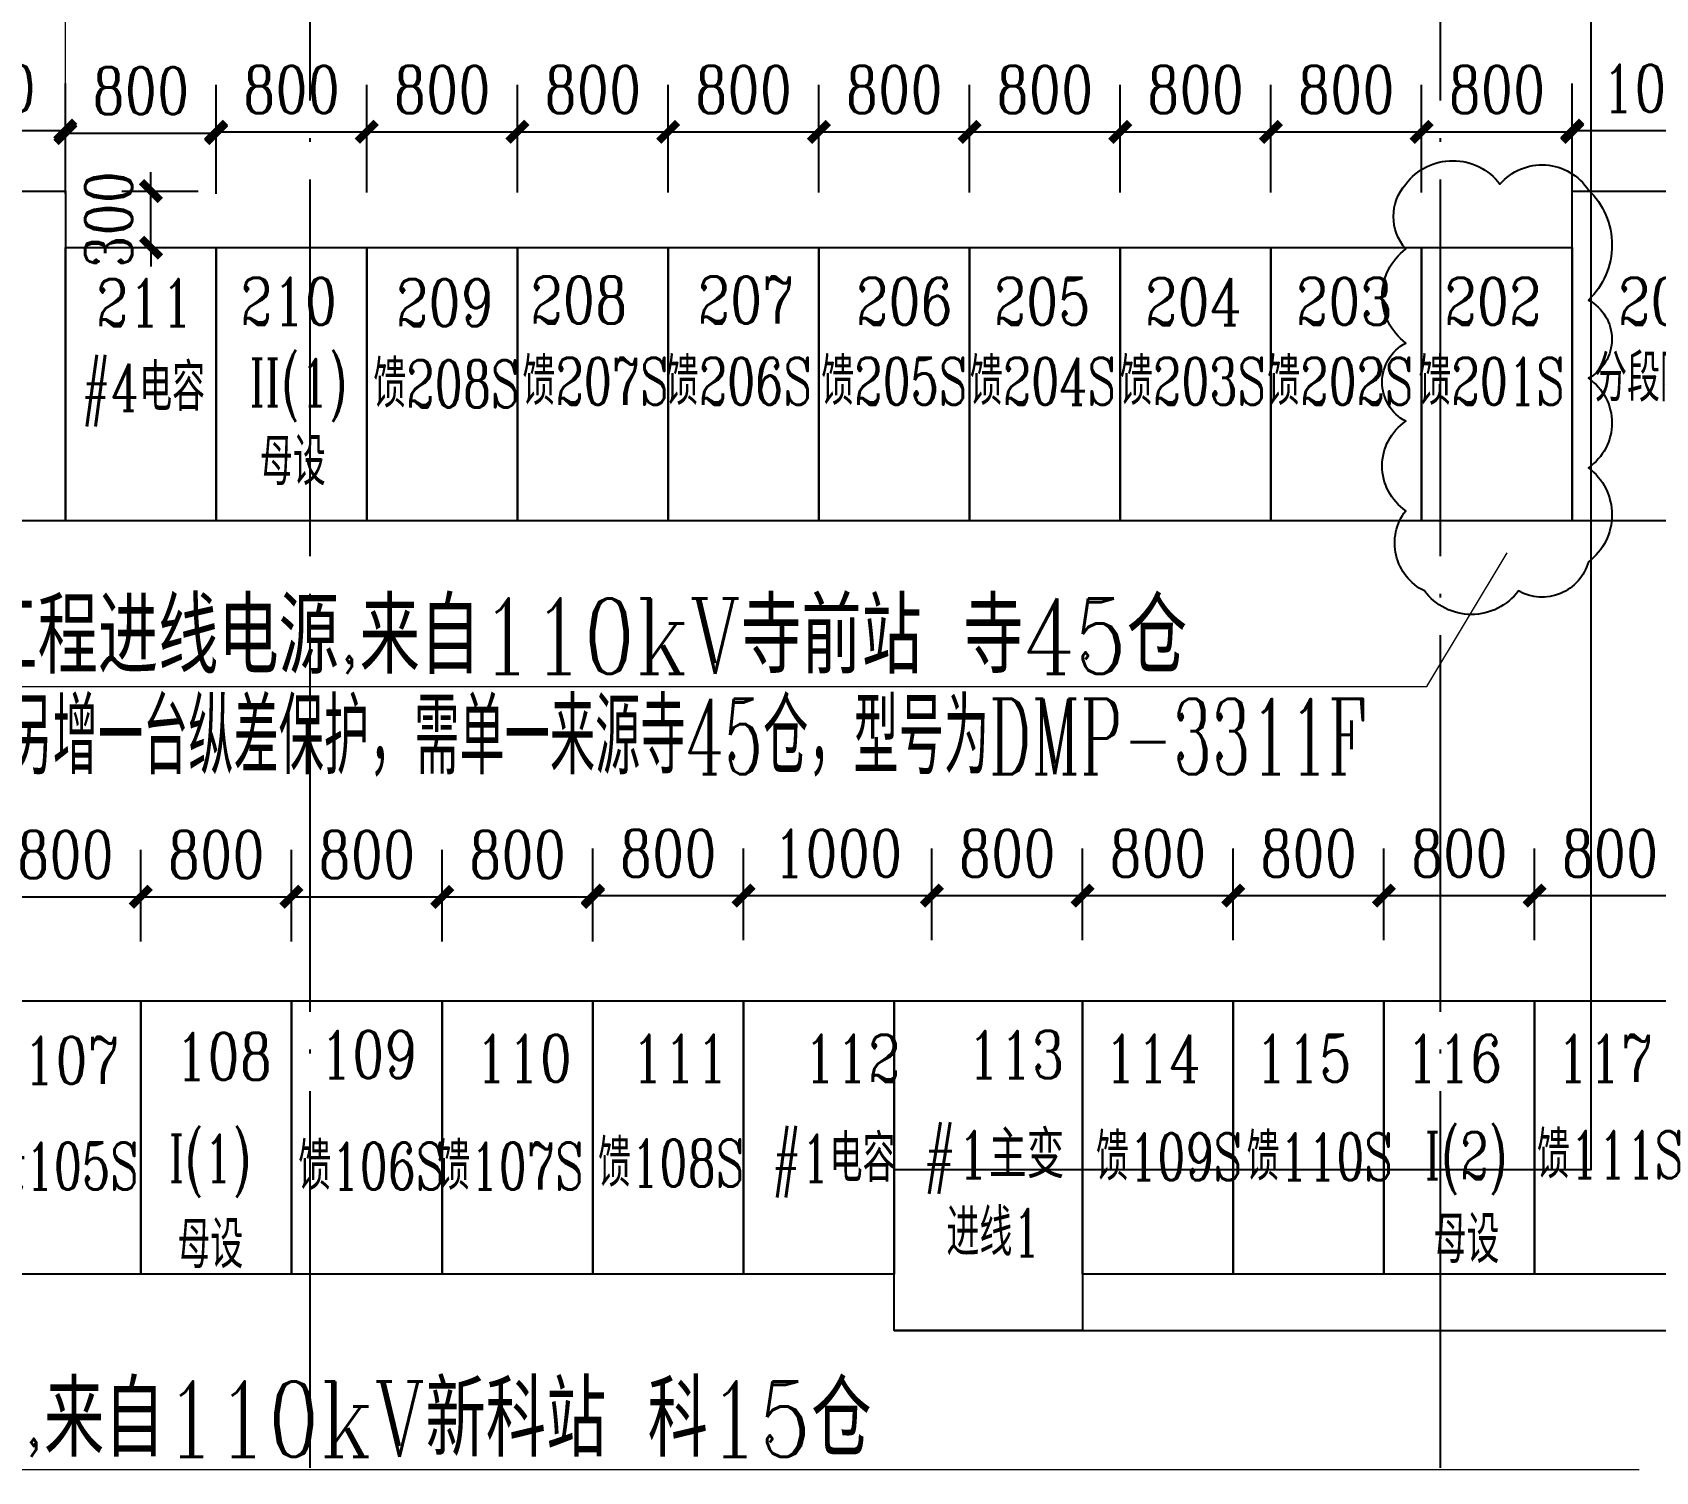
# Model space of a CAD drawing. Extents: x 3213259 to 3716512, y 332899 to 392399.
# Drawn here: x 3517308 to 3525925, y 365760 to 373402 of the extents above; entities that cross this region are included whole.
import ezdxf
from ezdxf.enums import TextEntityAlignment as Align

# ---------------------------------------------------------------- set-up
doc = ezdxf.new("R2010")
doc.units = 0
doc.header["$LTSCALE"] = 1000
doc.header["$MEASUREMENT"] = 0
for name, pattern in [('DOTE', [2.42, 2, -0.2, 0.02, -0.2]), ('EB_DASH', [6, 3, -3]), ('HIDDEN', [0.375, 0.25, -0.125])]:
    doc.linetypes.add(name, pattern=pattern)
for name, color, linetype in [('CAXA2', 6, 'EB_DASH'), ('DOTE', 1, 'DOTE'), ('PUB_DIM', 3, 'Continuous'), ('sb', 6, 'Continuous'), ('本期', 7, 'Continuous')]:
    doc.layers.add(name, color=color, linetype=linetype)
doc.styles.add('DIM_FONT', font='COMPLEX8.SHX', dxfattribs={"width": 0.6, "bigfont": 'HZITXT.SHX'})
doc.styles.add('HZ', font='complex8.shx', dxfattribs={"width": 0.8, "bigfont": 'hztxt.shx'})
doc.dimstyles.new('DIMN', dxfattribs={"dimtxt": 300, "dimasz": 100, "dimexe": 250, "dimexo": 300, "dimgap": 100, "dimtad": 1, "dimdec": 0, "dimzin": 0, "dimdsep": 46, "dimtxsty": 'DIM_FONT', "dimblk": 'ARCHTICK', "dimcen": 0.09, "dimclrt": 7, "dimazin": 2, "dimtfac": 1, "dimtdec": 0, "dimtix": 1, "dimtmove": 2, "dimatfit": 3, "dimldrblk": 'ARCHTICK', "dimfxl": 1, "dimtolj": 1, "dimtzin": 0, "dimarcsym": 0})

# ---------------------------------------------------------------- blocks, each defined once
blk = doc.blocks.new('_ArchTick')
at = {"color": 0, "linetype": 'ByBlock', "const_width": 0.4}
blk.add_lwpolyline([(-0.5, -0.5), (0.5, 0.5)], dxfattribs=at)
blk = doc.blocks.new('*D343')
at = {"layer": 'Defpoints', "color": 0}
for p in [(3523683.1, 368818.3), (3522883.1, 368281.7), (3523683.1, 368281.7)]:
    blk.add_point(p, dxfattribs=at)
at = {"layer": 'PUB_DIM', "color": 0, "lineweight": -2}
for p, q in [((3522883.1, 368581.7), (3522883.1, 369068.3)), ((3523683.1, 368581.7), (3523683.1, 369068.3)), ((3522883.1, 368818.3), (3523683.1, 368818.3))]:
    blk.add_line(p, q, dxfattribs=at)
at = {"layer": 'PUB_DIM', "color": 0, "lineweight": -2, "xscale": 100, "yscale": 100, "zscale": 100, "rotation": 180}
blk.add_blockref('_ArchTick', (3522883.1, 368818.3), dxfattribs=at)
at = {"layer": 'PUB_DIM', "color": 0, "lineweight": -2, "xscale": 100, "yscale": 100, "zscale": 100}
blk.add_blockref('_ArchTick', (3523683.1, 368818.3), dxfattribs=at)
at = {"layer": 'PUB_DIM', "color": 7, "lineweight": 25, "insert": (3523283.1, 369043.3), "char_height": 250, "attachment_point": 5, "style": 'HZ'}
blk.add_mtext('\\A1;800', dxfattribs=at)
blk = doc.blocks.new('*D338')
at = {"layer": 'Defpoints', "color": 0}
for p in [(3517883.1, 368811.6), (3517083.1, 368275), (3517883.1, 368275)]:
    blk.add_point(p, dxfattribs=at)
at = {"layer": 'PUB_DIM', "color": 0, "lineweight": -2}
for p, q in [((3517083.1, 368575), (3517083.1, 369061.6)), ((3517883.1, 368575), (3517883.1, 369061.6)), ((3517083.1, 368811.6), (3517883.1, 368811.6))]:
    blk.add_line(p, q, dxfattribs=at)
at = {"layer": 'PUB_DIM', "color": 0, "lineweight": -2, "xscale": 100, "yscale": 100, "zscale": 100, "rotation": 180}
blk.add_blockref('_ArchTick', (3517083.1, 368811.6), dxfattribs=at)
at = {"layer": 'PUB_DIM', "color": 0, "lineweight": -2, "xscale": 100, "yscale": 100, "zscale": 100}
blk.add_blockref('_ArchTick', (3517883.1, 368811.6), dxfattribs=at)
at = {"layer": 'PUB_DIM', "color": 7, "lineweight": 25, "insert": (3517483.1, 369036.6), "char_height": 250, "attachment_point": 5, "style": 'HZ'}
blk.add_mtext('\\A1;800', dxfattribs=at)
blk = doc.blocks.new('*D337')
at = {"layer": 'Defpoints', "color": 0}
for p in [(3518683.1, 368811.6), (3517883.1, 368275), (3518683.1, 368275)]:
    blk.add_point(p, dxfattribs=at)
at = {"layer": 'PUB_DIM', "color": 0, "lineweight": -2}
for p, q in [((3517883.1, 368575), (3517883.1, 369061.6)), ((3518683.1, 368575), (3518683.1, 369061.6)), ((3517883.1, 368811.6), (3518683.1, 368811.6))]:
    blk.add_line(p, q, dxfattribs=at)
at = {"layer": 'PUB_DIM', "color": 0, "lineweight": -2, "xscale": 100, "yscale": 100, "zscale": 100, "rotation": 180}
blk.add_blockref('_ArchTick', (3517883.1, 368811.6), dxfattribs=at)
at = {"layer": 'PUB_DIM', "color": 0, "lineweight": -2, "xscale": 100, "yscale": 100, "zscale": 100}
blk.add_blockref('_ArchTick', (3518683.1, 368811.6), dxfattribs=at)
at = {"layer": 'PUB_DIM', "color": 7, "lineweight": 25, "insert": (3518283.1, 369036.6), "char_height": 250, "attachment_point": 5, "style": 'HZ'}
blk.add_mtext('\\A1;800', dxfattribs=at)
blk = doc.blocks.new('*D336')
at = {"layer": 'Defpoints', "color": 0}
for p in [(3519483.1, 368811.6), (3518683.1, 368275), (3519483.1, 368275)]:
    blk.add_point(p, dxfattribs=at)
at = {"layer": 'PUB_DIM', "color": 0, "lineweight": -2}
for p, q in [((3518683.1, 368575), (3518683.1, 369061.6)), ((3519483.1, 368575), (3519483.1, 369061.6)), ((3518683.1, 368811.6), (3519483.1, 368811.6))]:
    blk.add_line(p, q, dxfattribs=at)
at = {"layer": 'PUB_DIM', "color": 0, "lineweight": -2, "xscale": 100, "yscale": 100, "zscale": 100, "rotation": 180}
blk.add_blockref('_ArchTick', (3518683.1, 368811.6), dxfattribs=at)
at = {"layer": 'PUB_DIM', "color": 0, "lineweight": -2, "xscale": 100, "yscale": 100, "zscale": 100}
blk.add_blockref('_ArchTick', (3519483.1, 368811.6), dxfattribs=at)
at = {"layer": 'PUB_DIM', "color": 7, "lineweight": 25, "insert": (3519083.1, 369036.6), "char_height": 250, "attachment_point": 5, "style": 'HZ'}
blk.add_mtext('\\A1;800', dxfattribs=at)
blk = doc.blocks.new('*D335')
at = {"layer": 'Defpoints', "color": 0}
for p in [(3520283.1, 368811.6), (3519483.1, 368275), (3520283.1, 368275)]:
    blk.add_point(p, dxfattribs=at)
at = {"layer": 'PUB_DIM', "color": 0, "lineweight": -2}
for p, q in [((3519483.1, 368575), (3519483.1, 369061.6)), ((3520283.1, 368575), (3520283.1, 369061.6)), ((3519483.1, 368811.6), (3520283.1, 368811.6))]:
    blk.add_line(p, q, dxfattribs=at)
at = {"layer": 'PUB_DIM', "color": 0, "lineweight": -2, "xscale": 100, "yscale": 100, "zscale": 100, "rotation": 180}
blk.add_blockref('_ArchTick', (3519483.1, 368811.6), dxfattribs=at)
at = {"layer": 'PUB_DIM', "color": 0, "lineweight": -2, "xscale": 100, "yscale": 100, "zscale": 100}
blk.add_blockref('_ArchTick', (3520283.1, 368811.6), dxfattribs=at)
at = {"layer": 'PUB_DIM', "color": 7, "lineweight": 25, "insert": (3519883.1, 369036.6), "char_height": 250, "attachment_point": 5, "style": 'HZ'}
blk.add_mtext('\\A1;800', dxfattribs=at)
blk = doc.blocks.new('*D334')
at = {"layer": 'Defpoints', "color": 0}
for p in [(3521083.1, 368818.3), (3520283.1, 368281.7), (3521083.1, 368281.7)]:
    blk.add_point(p, dxfattribs=at)
at = {"layer": 'PUB_DIM', "color": 0, "lineweight": -2}
for p, q in [((3520283.1, 368581.7), (3520283.1, 369068.3)), ((3521083.1, 368581.7), (3521083.1, 369068.3)), ((3520283.1, 368818.3), (3521083.1, 368818.3))]:
    blk.add_line(p, q, dxfattribs=at)
at = {"layer": 'PUB_DIM', "color": 0, "lineweight": -2, "xscale": 100, "yscale": 100, "zscale": 100, "rotation": 180}
blk.add_blockref('_ArchTick', (3520283.1, 368818.3), dxfattribs=at)
at = {"layer": 'PUB_DIM', "color": 0, "lineweight": -2, "xscale": 100, "yscale": 100, "zscale": 100}
blk.add_blockref('_ArchTick', (3521083.1, 368818.3), dxfattribs=at)
at = {"layer": 'PUB_DIM', "color": 7, "lineweight": 25, "insert": (3520683.1, 369043.3), "char_height": 250, "attachment_point": 5, "style": 'HZ'}
blk.add_mtext('\\A1;800', dxfattribs=at)
blk = doc.blocks.new('*D333')
at = {"layer": 'Defpoints', "color": 0}
for p in [(3522883.1, 368818.3), (3522083.1, 368281.7), (3522883.1, 368281.7)]:
    blk.add_point(p, dxfattribs=at)
at = {"layer": 'PUB_DIM', "color": 0, "lineweight": -2}
for p, q in [((3522083.1, 368581.7), (3522083.1, 369068.3)), ((3522883.1, 368581.7), (3522883.1, 369068.3)), ((3522083.1, 368818.3), (3522883.1, 368818.3))]:
    blk.add_line(p, q, dxfattribs=at)
at = {"layer": 'PUB_DIM', "color": 0, "lineweight": -2, "xscale": 100, "yscale": 100, "zscale": 100, "rotation": 180}
blk.add_blockref('_ArchTick', (3522083.1, 368818.3), dxfattribs=at)
at = {"layer": 'PUB_DIM', "color": 0, "lineweight": -2, "xscale": 100, "yscale": 100, "zscale": 100}
blk.add_blockref('_ArchTick', (3522883.1, 368818.3), dxfattribs=at)
at = {"layer": 'PUB_DIM', "color": 7, "lineweight": 25, "insert": (3522483.1, 369043.3), "char_height": 250, "attachment_point": 5, "style": 'HZ'}
blk.add_mtext('\\A1;800', dxfattribs=at)
blk = doc.blocks.new('*D332')
at = {"layer": 'Defpoints', "color": 0}
for p in [(3522083.1, 368818.3), (3521083.1, 368281.7), (3522083.1, 368281.7)]:
    blk.add_point(p, dxfattribs=at)
at = {"layer": 'PUB_DIM', "color": 0, "lineweight": -2}
for p, q in [((3521083.1, 368581.7), (3521083.1, 369068.3)), ((3522083.1, 368581.7), (3522083.1, 369068.3)), ((3521083.1, 368818.3), (3522083.1, 368818.3))]:
    blk.add_line(p, q, dxfattribs=at)
at = {"layer": 'PUB_DIM', "color": 0, "lineweight": -2, "xscale": 100, "yscale": 100, "zscale": 100, "rotation": 180}
blk.add_blockref('_ArchTick', (3521083.1, 368818.3), dxfattribs=at)
at = {"layer": 'PUB_DIM', "color": 0, "lineweight": -2, "xscale": 100, "yscale": 100, "zscale": 100}
blk.add_blockref('_ArchTick', (3522083.1, 368818.3), dxfattribs=at)
at = {"layer": 'PUB_DIM', "color": 7, "lineweight": 25, "insert": (3521583.1, 369043.3), "char_height": 250, "attachment_point": 5, "style": 'HZ'}
blk.add_mtext('\\A1;1000', dxfattribs=at)
blk = doc.blocks.new('*D331')
at = {"layer": 'Defpoints', "color": 0}
for p in [(3524483.1, 368818.3), (3523683.1, 368281.7), (3524483.1, 368281.7)]:
    blk.add_point(p, dxfattribs=at)
at = {"layer": 'PUB_DIM', "color": 0, "lineweight": -2}
for p, q in [((3523683.1, 368581.7), (3523683.1, 369068.3)), ((3524483.1, 368581.7), (3524483.1, 369068.3)), ((3523683.1, 368818.3), (3524483.1, 368818.3))]:
    blk.add_line(p, q, dxfattribs=at)
at = {"layer": 'PUB_DIM', "color": 0, "lineweight": -2, "xscale": 100, "yscale": 100, "zscale": 100, "rotation": 180}
blk.add_blockref('_ArchTick', (3523683.1, 368818.3), dxfattribs=at)
at = {"layer": 'PUB_DIM', "color": 0, "lineweight": -2, "xscale": 100, "yscale": 100, "zscale": 100}
blk.add_blockref('_ArchTick', (3524483.1, 368818.3), dxfattribs=at)
at = {"layer": 'PUB_DIM', "color": 7, "lineweight": 25, "insert": (3524083.1, 369043.3), "char_height": 250, "attachment_point": 5, "style": 'HZ'}
blk.add_mtext('\\A1;800', dxfattribs=at)
blk = doc.blocks.new('*D330')
at = {"layer": 'Defpoints', "color": 0}
for p in [(3525283.1, 368818.3), (3524483.1, 368281.7), (3525283.1, 368281.7)]:
    blk.add_point(p, dxfattribs=at)
at = {"layer": 'PUB_DIM', "color": 0, "lineweight": -2}
for p, q in [((3524483.1, 368581.7), (3524483.1, 369068.3)), ((3525283.1, 368581.7), (3525283.1, 369068.3)), ((3524483.1, 368818.3), (3525283.1, 368818.3))]:
    blk.add_line(p, q, dxfattribs=at)
at = {"layer": 'PUB_DIM', "color": 0, "lineweight": -2, "xscale": 100, "yscale": 100, "zscale": 100, "rotation": 180}
blk.add_blockref('_ArchTick', (3524483.1, 368818.3), dxfattribs=at)
at = {"layer": 'PUB_DIM', "color": 0, "lineweight": -2, "xscale": 100, "yscale": 100, "zscale": 100}
blk.add_blockref('_ArchTick', (3525283.1, 368818.3), dxfattribs=at)
at = {"layer": 'PUB_DIM', "color": 7, "lineweight": 25, "insert": (3524883.1, 369043.3), "char_height": 250, "attachment_point": 5, "style": 'HZ'}
blk.add_mtext('\\A1;800', dxfattribs=at)
blk = doc.blocks.new('*D329')
at = {"layer": 'Defpoints', "color": 0}
for p in [(3526083.1, 368818.3), (3525283.1, 368281.7), (3526083.1, 368281.7)]:
    blk.add_point(p, dxfattribs=at)
at = {"layer": 'PUB_DIM', "color": 0, "lineweight": -2}
for p, q in [((3525283.1, 368581.7), (3525283.1, 369068.3)), ((3526083.1, 368581.7), (3526083.1, 369068.3)), ((3525283.1, 368818.3), (3526083.1, 368818.3))]:
    blk.add_line(p, q, dxfattribs=at)
at = {"layer": 'PUB_DIM', "color": 0, "lineweight": -2, "xscale": 100, "yscale": 100, "zscale": 100, "rotation": 180}
blk.add_blockref('_ArchTick', (3525283.1, 368818.3), dxfattribs=at)
at = {"layer": 'PUB_DIM', "color": 0, "lineweight": -2, "xscale": 100, "yscale": 100, "zscale": 100}
blk.add_blockref('_ArchTick', (3526083.1, 368818.3), dxfattribs=at)
at = {"layer": 'PUB_DIM', "color": 7, "lineweight": 25, "insert": (3525683.1, 369043.3), "char_height": 250, "attachment_point": 5, "style": 'HZ'}
blk.add_mtext('\\A1;800', dxfattribs=at)
blk = doc.blocks.new('*D309')
at = {"layer": 'Defpoints', "color": 0}
for p in [(3517483.1, 372558.9), (3517937.5, 372558.9), (3517483.1, 372258.9)]:
    blk.add_point(p, dxfattribs=at)
at = {"layer": 'PUB_DIM', "color": 0, "lineweight": -2}
for p, q in [((3517937.5, 372558.9), (3517937.5, 372658.9)), ((3517783.1, 372558.9), (3518187.5, 372558.9)), ((3517937.5, 372258.9), (3517937.5, 372558.9)), ((3517783.1, 372258.9), (3518187.5, 372258.9)), ((3517937.5, 372258.9), (3517937.5, 372158.9))]:
    blk.add_line(p, q, dxfattribs=at)
at = {"layer": 'PUB_DIM', "color": 0, "lineweight": -2, "xscale": 100, "yscale": 100, "zscale": 100}
for p, rotation in [((3517937.5, 372558.9), 270), ((3517937.5, 372258.9), 90)]:
    blk.add_blockref('_ArchTick', p, dxfattribs=dict(at, rotation=rotation))
at = {"layer": 'PUB_DIM', "color": 7, "insert": (3517712.5, 372408.9), "char_height": 250, "attachment_point": 5, "rotation": 90, "style": 'HZ'}
blk.add_mtext('\\A1;300', dxfattribs=at)
blk = doc.blocks.new('*D277')
at = {"layer": 'Defpoints', "color": 0}
for p in [(3518283.1, 372867.1), (3517483.1, 372245.5), (3518283.1, 372245.5)]:
    blk.add_point(p, dxfattribs=at)
at = {"layer": 'PUB_DIM', "color": 0, "lineweight": -2}
for p, q in [((3517483.1, 372545.5), (3517483.1, 373117.1)), ((3518283.1, 372545.5), (3518283.1, 373117.1)), ((3517483.1, 372867.1), (3518283.1, 372867.1))]:
    blk.add_line(p, q, dxfattribs=at)
at = {"layer": 'PUB_DIM', "color": 0, "lineweight": -2, "xscale": 100, "yscale": 100, "zscale": 100, "rotation": 180}
blk.add_blockref('_ArchTick', (3517483.1, 372867.1), dxfattribs=at)
at = {"layer": 'PUB_DIM', "color": 0, "lineweight": -2, "xscale": 100, "yscale": 100, "zscale": 100}
blk.add_blockref('_ArchTick', (3518283.1, 372867.1), dxfattribs=at)
at = {"layer": 'PUB_DIM', "color": 7, "insert": (3517883.1, 373092.1), "char_height": 250, "attachment_point": 5, "style": 'HZ'}
blk.add_mtext('\\A1;800', dxfattribs=at)
blk = doc.blocks.new('*D276')
at = {"layer": 'Defpoints', "color": 0}
for p in [(3519083.1, 372873.8), (3518283.1, 372252.2), (3519083.1, 372252.2)]:
    blk.add_point(p, dxfattribs=at)
at = {"layer": 'PUB_DIM', "color": 0, "lineweight": -2}
for p, q in [((3518283.1, 372552.2), (3518283.1, 373123.8)), ((3519083.1, 372552.2), (3519083.1, 373123.8)), ((3518283.1, 372873.8), (3519083.1, 372873.8))]:
    blk.add_line(p, q, dxfattribs=at)
at = {"layer": 'PUB_DIM', "color": 0, "lineweight": -2, "xscale": 100, "yscale": 100, "zscale": 100, "rotation": 180}
blk.add_blockref('_ArchTick', (3518283.1, 372873.8), dxfattribs=at)
at = {"layer": 'PUB_DIM', "color": 0, "lineweight": -2, "xscale": 100, "yscale": 100, "zscale": 100}
blk.add_blockref('_ArchTick', (3519083.1, 372873.8), dxfattribs=at)
at = {"layer": 'PUB_DIM', "color": 7, "insert": (3518683.1, 373098.8), "char_height": 250, "attachment_point": 5, "style": 'HZ'}
blk.add_mtext('\\A1;800', dxfattribs=at)
blk = doc.blocks.new('*D275')
at = {"layer": 'Defpoints', "color": 0}
for p in [(3520683.1, 372873.8), (3519883.1, 372252.2), (3520683.1, 372252.2)]:
    blk.add_point(p, dxfattribs=at)
at = {"layer": 'PUB_DIM', "color": 0, "lineweight": -2}
for p, q in [((3519883.1, 372552.2), (3519883.1, 373123.8)), ((3520683.1, 372552.2), (3520683.1, 373123.8)), ((3519883.1, 372873.8), (3520683.1, 372873.8))]:
    blk.add_line(p, q, dxfattribs=at)
at = {"layer": 'PUB_DIM', "color": 0, "lineweight": -2, "xscale": 100, "yscale": 100, "zscale": 100, "rotation": 180}
blk.add_blockref('_ArchTick', (3519883.1, 372873.8), dxfattribs=at)
at = {"layer": 'PUB_DIM', "color": 0, "lineweight": -2, "xscale": 100, "yscale": 100, "zscale": 100}
blk.add_blockref('_ArchTick', (3520683.1, 372873.8), dxfattribs=at)
at = {"layer": 'PUB_DIM', "color": 7, "insert": (3520283.1, 373098.8), "char_height": 250, "attachment_point": 5, "style": 'HZ'}
blk.add_mtext('\\A1;800', dxfattribs=at)
blk = doc.blocks.new('*D274')
at = {"layer": 'Defpoints', "color": 0}
for p in [(3519883.1, 372873.8), (3519083.1, 372252.2), (3519883.1, 372252.2)]:
    blk.add_point(p, dxfattribs=at)
at = {"layer": 'PUB_DIM', "color": 0, "lineweight": -2}
for p, q in [((3519083.1, 372552.2), (3519083.1, 373123.8)), ((3519883.1, 372552.2), (3519883.1, 373123.8)), ((3519083.1, 372873.8), (3519883.1, 372873.8))]:
    blk.add_line(p, q, dxfattribs=at)
at = {"layer": 'PUB_DIM', "color": 0, "lineweight": -2, "xscale": 100, "yscale": 100, "zscale": 100, "rotation": 180}
blk.add_blockref('_ArchTick', (3519083.1, 372873.8), dxfattribs=at)
at = {"layer": 'PUB_DIM', "color": 0, "lineweight": -2, "xscale": 100, "yscale": 100, "zscale": 100}
blk.add_blockref('_ArchTick', (3519883.1, 372873.8), dxfattribs=at)
at = {"layer": 'PUB_DIM', "color": 7, "insert": (3519483.1, 373098.8), "char_height": 250, "attachment_point": 5, "style": 'HZ'}
blk.add_mtext('\\A1;800', dxfattribs=at)
blk = doc.blocks.new('*D270')
at = {"layer": 'Defpoints', "color": 0}
for p in [(3522283.1, 372873.8), (3521483.1, 372252.2), (3522283.1, 372252.2)]:
    blk.add_point(p, dxfattribs=at)
at = {"layer": 'PUB_DIM', "color": 0, "lineweight": -2}
for p, q in [((3521483.1, 372552.2), (3521483.1, 373123.8)), ((3522283.1, 372552.2), (3522283.1, 373123.8)), ((3521483.1, 372873.8), (3522283.1, 372873.8))]:
    blk.add_line(p, q, dxfattribs=at)
at = {"layer": 'PUB_DIM', "color": 0, "lineweight": -2, "xscale": 100, "yscale": 100, "zscale": 100, "rotation": 180}
blk.add_blockref('_ArchTick', (3521483.1, 372873.8), dxfattribs=at)
at = {"layer": 'PUB_DIM', "color": 0, "lineweight": -2, "xscale": 100, "yscale": 100, "zscale": 100}
blk.add_blockref('_ArchTick', (3522283.1, 372873.8), dxfattribs=at)
at = {"layer": 'PUB_DIM', "color": 7, "insert": (3521883.1, 373098.8), "char_height": 250, "attachment_point": 5, "style": 'HZ'}
blk.add_mtext('\\A1;800', dxfattribs=at)
blk = doc.blocks.new('*D255')
at = {"layer": 'Defpoints', "color": 0}
for p in [(3521483.1, 372873.8), (3520683.1, 372252.2), (3521483.1, 372252.2)]:
    blk.add_point(p, dxfattribs=at)
at = {"layer": 'PUB_DIM', "color": 0, "lineweight": -2}
for p, q in [((3520683.1, 372552.2), (3520683.1, 373123.8)), ((3521483.1, 372552.2), (3521483.1, 373123.8)), ((3520683.1, 372873.8), (3521483.1, 372873.8))]:
    blk.add_line(p, q, dxfattribs=at)
at = {"layer": 'PUB_DIM', "color": 0, "lineweight": -2, "xscale": 100, "yscale": 100, "zscale": 100, "rotation": 180}
blk.add_blockref('_ArchTick', (3520683.1, 372873.8), dxfattribs=at)
at = {"layer": 'PUB_DIM', "color": 0, "lineweight": -2, "xscale": 100, "yscale": 100, "zscale": 100}
blk.add_blockref('_ArchTick', (3521483.1, 372873.8), dxfattribs=at)
at = {"layer": 'PUB_DIM', "color": 7, "insert": (3521083.1, 373098.8), "char_height": 250, "attachment_point": 5, "style": 'HZ'}
blk.add_mtext('\\A1;800', dxfattribs=at)
blk = doc.blocks.new('*D254')
at = {"layer": 'Defpoints', "color": 0}
for p in [(3517483.1, 372880.5), (3516483.1, 372258.9), (3517483.1, 372258.9)]:
    blk.add_point(p, dxfattribs=at)
at = {"layer": 'PUB_DIM', "color": 0, "lineweight": -2}
for p, q in [((3516483.1, 372558.9), (3516483.1, 373130.5)), ((3517483.1, 372558.9), (3517483.1, 373130.5)), ((3516483.1, 372880.5), (3517483.1, 372880.5))]:
    blk.add_line(p, q, dxfattribs=at)
at = {"layer": 'PUB_DIM', "color": 0, "lineweight": -2, "xscale": 100, "yscale": 100, "zscale": 100, "rotation": 180}
blk.add_blockref('_ArchTick', (3516483.1, 372880.5), dxfattribs=at)
at = {"layer": 'PUB_DIM', "color": 0, "lineweight": -2, "xscale": 100, "yscale": 100, "zscale": 100}
blk.add_blockref('_ArchTick', (3517483.1, 372880.5), dxfattribs=at)
at = {"layer": 'PUB_DIM', "color": 7, "insert": (3516983.1, 373105.5), "char_height": 250, "attachment_point": 5, "style": 'HZ'}
blk.add_mtext('\\A1;1000', dxfattribs=at)
blk = doc.blocks.new('*D253')
at = {"layer": 'Defpoints', "color": 0}
for p in [(3523083.1, 372873.8), (3522283.1, 372252.2), (3523083.1, 372252.2)]:
    blk.add_point(p, dxfattribs=at)
at = {"layer": 'PUB_DIM', "color": 0, "lineweight": -2}
for p, q in [((3522283.1, 372552.2), (3522283.1, 373123.8)), ((3523083.1, 372552.2), (3523083.1, 373123.8)), ((3522283.1, 372873.8), (3523083.1, 372873.8))]:
    blk.add_line(p, q, dxfattribs=at)
at = {"layer": 'PUB_DIM', "color": 0, "lineweight": -2, "xscale": 100, "yscale": 100, "zscale": 100, "rotation": 180}
blk.add_blockref('_ArchTick', (3522283.1, 372873.8), dxfattribs=at)
at = {"layer": 'PUB_DIM', "color": 0, "lineweight": -2, "xscale": 100, "yscale": 100, "zscale": 100}
blk.add_blockref('_ArchTick', (3523083.1, 372873.8), dxfattribs=at)
at = {"layer": 'PUB_DIM', "color": 7, "insert": (3522683.1, 373098.8), "char_height": 250, "attachment_point": 5, "style": 'HZ'}
blk.add_mtext('\\A1;800', dxfattribs=at)
blk = doc.blocks.new('*D252')
at = {"layer": 'Defpoints', "color": 0}
for p in [(3523883.1, 372873.8), (3523083.1, 372252.2), (3523883.1, 372252.2)]:
    blk.add_point(p, dxfattribs=at)
at = {"layer": 'PUB_DIM', "color": 0, "lineweight": -2}
for p, q in [((3523083.1, 372552.2), (3523083.1, 373123.8)), ((3523883.1, 372552.2), (3523883.1, 373123.8)), ((3523083.1, 372873.8), (3523883.1, 372873.8))]:
    blk.add_line(p, q, dxfattribs=at)
at = {"layer": 'PUB_DIM', "color": 0, "lineweight": -2, "xscale": 100, "yscale": 100, "zscale": 100, "rotation": 180}
blk.add_blockref('_ArchTick', (3523083.1, 372873.8), dxfattribs=at)
at = {"layer": 'PUB_DIM', "color": 0, "lineweight": -2, "xscale": 100, "yscale": 100, "zscale": 100}
blk.add_blockref('_ArchTick', (3523883.1, 372873.8), dxfattribs=at)
at = {"layer": 'PUB_DIM', "color": 7, "insert": (3523483.1, 373098.8), "char_height": 250, "attachment_point": 5, "style": 'HZ'}
blk.add_mtext('\\A1;800', dxfattribs=at)
blk = doc.blocks.new('*D251')
at = {"layer": 'Defpoints', "color": 0}
for p in [(3524683.1, 372873.8), (3523883.1, 372252.2), (3524683.1, 372252.2)]:
    blk.add_point(p, dxfattribs=at)
at = {"layer": 'PUB_DIM', "color": 0, "lineweight": -2}
for p, q in [((3523883.1, 372552.2), (3523883.1, 373123.8)), ((3524683.1, 372552.2), (3524683.1, 373123.8)), ((3523883.1, 372873.8), (3524683.1, 372873.8))]:
    blk.add_line(p, q, dxfattribs=at)
at = {"layer": 'PUB_DIM', "color": 0, "lineweight": -2, "xscale": 100, "yscale": 100, "zscale": 100, "rotation": 180}
blk.add_blockref('_ArchTick', (3523883.1, 372873.8), dxfattribs=at)
at = {"layer": 'PUB_DIM', "color": 0, "lineweight": -2, "xscale": 100, "yscale": 100, "zscale": 100}
blk.add_blockref('_ArchTick', (3524683.1, 372873.8), dxfattribs=at)
at = {"layer": 'PUB_DIM', "color": 7, "insert": (3524283.1, 373098.8), "char_height": 250, "attachment_point": 5, "style": 'HZ'}
blk.add_mtext('\\A1;800', dxfattribs=at)
blk = doc.blocks.new('*D250')
at = {"layer": 'Defpoints', "color": 0}
for p in [(3525483.1, 372873.8), (3524683.1, 372252.2), (3525483.1, 372252.2)]:
    blk.add_point(p, dxfattribs=at)
at = {"layer": 'PUB_DIM', "color": 0, "lineweight": -2}
for p, q in [((3524683.1, 372552.2), (3524683.1, 373123.8)), ((3525483.1, 372552.2), (3525483.1, 373123.8)), ((3524683.1, 372873.8), (3525483.1, 372873.8))]:
    blk.add_line(p, q, dxfattribs=at)
at = {"layer": 'PUB_DIM', "color": 0, "lineweight": -2, "xscale": 100, "yscale": 100, "zscale": 100, "rotation": 180}
blk.add_blockref('_ArchTick', (3524683.1, 372873.8), dxfattribs=at)
at = {"layer": 'PUB_DIM', "color": 0, "lineweight": -2, "xscale": 100, "yscale": 100, "zscale": 100}
blk.add_blockref('_ArchTick', (3525483.1, 372873.8), dxfattribs=at)
at = {"layer": 'PUB_DIM', "color": 7, "insert": (3525083.1, 373098.8), "char_height": 250, "attachment_point": 5, "style": 'HZ'}
blk.add_mtext('\\A1;800', dxfattribs=at)
blk = doc.blocks.new('*D249')
at = {"layer": 'Defpoints', "color": 0}
for p in [(3526483.1, 372880.5), (3525483.1, 372258.9), (3526483.1, 372258.9)]:
    blk.add_point(p, dxfattribs=at)
at = {"layer": 'PUB_DIM', "color": 0, "lineweight": -2}
for p, q in [((3525483.1, 372558.9), (3525483.1, 373130.5)), ((3526483.1, 372558.9), (3526483.1, 373130.5)), ((3525483.1, 372880.5), (3526483.1, 372880.5))]:
    blk.add_line(p, q, dxfattribs=at)
at = {"layer": 'PUB_DIM', "color": 0, "lineweight": -2, "xscale": 100, "yscale": 100, "zscale": 100, "rotation": 180}
blk.add_blockref('_ArchTick', (3525483.1, 372880.5), dxfattribs=at)
at = {"layer": 'PUB_DIM', "color": 0, "lineweight": -2, "xscale": 100, "yscale": 100, "zscale": 100}
blk.add_blockref('_ArchTick', (3526483.1, 372880.5), dxfattribs=at)
at = {"layer": 'PUB_DIM', "color": 7, "insert": (3525983.1, 373105.5), "char_height": 250, "attachment_point": 5, "style": 'HZ'}
blk.add_mtext('\\A1;1000', dxfattribs=at)
blk = doc.blocks.new('D1')
at = {"layer": 'DOTE'}
for p, q in [((1930712.3, 300352.3), (1930712.3, 329397.5)), ((1936712.3, 300352.3), (1936712.3, 329397.5))]:
    blk.add_line(p, q, dxfattribs=at)

msp = doc.modelspace()

# ---------------------------------------------------------------- linework, layer by layer
msp.add_lwpolyline([(3524598.761, 372595.744, -0.5), (3525098.761, 372595.744, -0.5), (3525568.489, 372565.472, -0.42735043), (3525568.489, 371980.472, -0.60240964), (3525568.489, 371565.472, -0.52631579), (3525568.489, 371090.472, -0.5), (3525568.489, 370590.472, -0.48888193), (3525197.795, 370436.166, -0.5), (3524697.795, 370436.166, -0.47220414), (3524598.761, 370862.132, -0.52631579), (3524598.761, 371337.132, -0.60240964), (3524598.761, 371752.132, -0.5), (3524598.761, 372252.132, -0.37631399)], format="xyb", close=True)
at = {"layer": 'sb', "color": 3, "lineweight": 0, "ltscale": 500}
msp.add_lwpolyline([(3517483.102, 372493.943), (3517483.102, 373507.943), (3517708.102, 373747.486)], dxfattribs=at)
at = {"layer": 'sb', "color": 4, "lineweight": 25}
for points in [[(3525583.102, 372493.943), (3525583.102, 373507.943), (3525358.102, 373747.486)], [(3521883.102, 366508.943), (3526583.102, 366508.943), (3526583.102, 372515.254)], [(3521883.102, 367363.943), (3525583.102, 367363.943), (3525583.102, 372498.163)]]:
    msp.add_lwpolyline(points, dxfattribs=at)
at = {"layer": 'sb', "color": 3, "lineweight": 25}
for points in [[(3517483.102, 370808.943), (3516483.102, 370808.943), (3516483.102, 372558.943), (3517483.102, 372558.943)], [(3526483.102, 370808.943), (3525483.102, 370808.943), (3525483.102, 372558.943), (3526483.102, 372558.943)], [(3518283.102, 370808.943), (3517483.102, 370808.943), (3517483.102, 372258.943), (3518283.102, 372258.943)], [(3519083.102, 370808.943), (3518283.102, 370808.943), (3518283.102, 372258.943), (3519083.102, 372258.943)], [(3519883.102, 370808.943), (3519083.102, 370808.943), (3519083.102, 372258.943), (3519883.102, 372258.943)], [(3520683.102, 370808.943), (3519883.102, 370808.943), (3519883.102, 372258.943), (3520683.102, 372258.943)], [(3521483.102, 370808.943), (3520683.102, 370808.943), (3520683.102, 372258.943), (3521483.102, 372258.943)], [(3522283.102, 370808.943), (3521483.102, 370808.943), (3521483.102, 372258.943), (3522283.102, 372258.943)], [(3523083.102, 370808.943), (3522283.102, 370808.943), (3522283.102, 372258.943), (3523083.102, 372258.943)], [(3523883.102, 370808.943), (3523083.102, 370808.943), (3523083.102, 372258.943), (3523883.102, 372258.943)], [(3524683.102, 370808.943), (3523883.102, 370808.943), (3523883.102, 372258.943), (3524683.102, 372258.943)], [(3525483.102, 370808.943), (3524683.102, 370808.943), (3524683.102, 372258.943), (3525483.102, 372258.943)]]:
    msp.add_lwpolyline(points, close=True, dxfattribs=at)
at = {"layer": 'sb', "color": 4, "lineweight": 25}
for points in [[(3517883.102, 366808.943), (3517083.102, 366808.943), (3517083.102, 368258.943), (3517883.102, 368258.943)], [(3518683.102, 366808.943), (3517883.102, 366808.943), (3517883.102, 368258.943), (3518683.102, 368258.943)], [(3519483.102, 366808.943), (3518683.102, 366808.943), (3518683.102, 368258.943), (3519483.102, 368258.943)], [(3520283.102, 366808.943), (3519483.102, 366808.943), (3519483.102, 368258.943), (3520283.102, 368258.943)], [(3521083.102, 366808.943), (3520283.102, 366808.943), (3520283.102, 368258.943), (3521083.102, 368258.943)], [(3521883.102, 366808.943), (3521083.102, 366808.943), (3521083.102, 368258.943), (3521883.102, 368258.943)]]:
    msp.add_lwpolyline(points, close=True, dxfattribs=at)
at = {"layer": 'sb', "color": 5, "lineweight": 25}
for points in [[(3522883.102, 366508.943), (3521883.102, 366508.943), (3521883.102, 368258.943), (3522883.102, 368258.943)], [(3523683.102, 366808.943), (3522883.102, 366808.943), (3522883.102, 368258.943), (3523683.102, 368258.943)], [(3524483.102, 366808.943), (3523683.102, 366808.943), (3523683.102, 368258.943), (3524483.102, 368258.943)], [(3525283.102, 366808.943), (3524483.102, 366808.943), (3524483.102, 368258.943), (3525283.102, 368258.943)], [(3526083.102, 366808.943), (3525283.102, 366808.943), (3525283.102, 368258.943), (3526083.102, 368258.943)]]:
    msp.add_lwpolyline(points, close=True, dxfattribs=at)
at = {"layer": '本期', "color": 6, "lineweight": 9, "ltscale": 0.8}
for p, q in [((3524710.044, 369928.957), (3525137.394, 370638.681)), ((3516659.884, 369928.957), (3524710.044, 369928.957)), ((3514984.312, 365771.774), (3525838.315, 365771.774))]:
    msp.add_line(p, q, dxfattribs=at)

# ---------------------------------------------------------------- block references
at = {"layer": 'sb', "color": 1, "linetype": 'HIDDEN', "lineweight": 25, "ltscale": 2}
msp.add_blockref('D1', (1588070.633, 58168.405), dxfattribs=at)

# ---------------------------------------------------------------- texts
at = {"layer": 'CAXA2', "color": 0, "linetype": 'ByBlock', "lineweight": 25, "style": 'HZ'}
for s, width, p in [('211', 0.8, (3517903.485, 371841.867)), ('210', 0.8, (3518668.24, 371848.913)), ('209', 0.8, (3519495.894, 371841.867)), ('208', 0.8, (3520209.363, 371855.958)), ('207', 0.8, (3521096.578, 371855.958)), ('206', 0.8, (3521937.417, 371848.913)), ('205', 0.8, (3522669.396, 371848.913)), ('204', 0.8, (3523472.521, 371846.933)), ('203', 0.8, (3524272.804, 371848.913)), ('202', 0.8, (3525061.516, 371848.913)), ('201', 0.8, (3525983.102, 371848.913)), ('#4电容', 0.7, (3517895.928, 371392.571)), ('II(1)', 0.7, (3518722.266, 371417.976)), ('馈208S', 0.7, (3519505.374, 371410.704)), ('馈207S', 0.7, (3520297.165, 371424.647)), ('馈206S', 0.7, (3521058.157, 371424.647)), ('馈205S', 0.7, (3521883.391, 371424.647)), ('馈204S', 0.7, (3522672.29, 371424.647)), ('馈203S', 0.7, (3523468.822, 371424.647)), ('馈202S', 0.7, (3524251.094, 371424.647)), ('馈201S', 0.7, (3525053.858, 371424.647)), ('分段隔离', 0.7, (3525949.102, 371441.885)), ('母设', 0.7, (3518690.719, 370998.14)), ('107', 0.8, (3517514.817, 367819.313)), ('108', 0.8, (3518322.745, 367839.674)), ('109', 0.8, (3519091.122, 367849.855)), ('110', 0.8, (3519914.988, 367829.494)), ('111', 0.8, (3520744.469, 367829.494)), ('112', 0.8, (3521658.73, 367829.494)), ('113', 0.8, (3522528.457, 367849.855)), ('114', 0.8, (3523255.628, 367829.494)), ('115', 0.8, (3524055.195, 367829.494)), ('116', 0.8, (3524855.628, 367829.494)), ('117', 0.8, (3525655.628, 367829.494)), ('I(1)', 0.7, (3518252.683, 367298.475)), ('#1电容', 0.7, (3521561.406, 367298.273)), ('#1主变', 0.8, (3522410.564, 367318.648)), ('I(2)', 0.7, (3524921.407, 367312.862)), ('馈105S', 0.7, (3517483.74, 367257.111)), ('馈106S', 0.7, (3519107.194, 367257.111)), ('馈107S', 0.7, (3519845.587, 367257.111)), ('馈108S', 0.7, (3520698.671, 367273.49)), ('馈109S', 0.7, (3523341.896, 367306.72)), ('馈110S', 0.7, (3524141.896, 367306.72)), ('馈111S', 0.7, (3525683.328, 367317.771)), ('进线1', 0.7, (3522410.564, 366904.618)), ('母设', 0.7, (3518252.683, 366840.741)), ('母设', 0.7, (3524921.407, 366867.867))]:
    msp.add_text(s, height=250, dxfattribs=dict(at, width=width)).set_placement(p, align=Align.CENTER)
at = {"layer": '本期', "color": 6, "lineweight": 9, "ltscale": 0.8, "style": 'HZ'}
for s, width, p in [('本工程进线电源,来自110kV寺前站 寺45仓', 0.8, (3516695.405, 369996.302)), ('本仓另增一台纵差保护，需单一来源寺45仓，型号为DMP-3311F', 0.6, (3516695.405, 369462.553)), ('本工程进线电源,来自110kV新科站 科15仓', 0.8, (3515019.834, 365839.119))]:
    msp.add_text(s, height=400, dxfattribs=dict(at, width=width)).set_placement(p)

# ---------------------------------------------------------------- dimensions: what is measured, and where the dimension line sits
at = {"layer": 'PUB_DIM'}
for base, p1, p2, angle, override, picture, middle in [((3517483.102, 372880.538), (3516483.102, 372258.943), (3517483.102, 372258.943), 180, {"dimtxt": 250, "dimtxsty": 'HZ'}, '*D254', (3516983.102, 373105.538)), ((3518283.102, 372867.133), (3517483.102, 372245.538), (3518283.102, 372245.538), 180, {"dimtxt": 250, "dimtxsty": 'HZ'}, '*D277', (3517883.102, 373092.133)), ((3519083.102, 372873.835), (3518283.102, 372252.24), (3519083.102, 372252.24), 180, {"dimtxt": 250, "dimtxsty": 'HZ'}, '*D276', (3518683.102, 373098.835)), ((3519883.102, 372873.835), (3519083.102, 372252.24), (3519883.102, 372252.24), 180, {"dimtxt": 250, "dimtxsty": 'HZ'}, '*D274', (3519483.102, 373098.835)), ((3520683.102, 372873.835), (3519883.102, 372252.24), (3520683.102, 372252.24), 180, {"dimtxt": 250, "dimtxsty": 'HZ'}, '*D275', (3520283.102, 373098.835)), ((3521483.102, 372873.835), (3520683.102, 372252.24), (3521483.102, 372252.24), 180, {"dimtxt": 250, "dimtxsty": 'HZ'}, '*D255', (3521083.102, 373098.835)), ((3522283.102, 372873.835), (3521483.102, 372252.24), (3522283.102, 372252.24), 180, {"dimtxt": 250, "dimtxsty": 'HZ'}, '*D270', (3521883.102, 373098.835)), ((3523083.102, 372873.835), (3522283.102, 372252.24), (3523083.102, 372252.24), 180, {"dimtxt": 250, "dimtxsty": 'HZ'}, '*D253', (3522683.102, 373098.835)), ((3523883.102, 372873.835), (3523083.102, 372252.24), (3523883.102, 372252.24), 180, {"dimtxt": 250, "dimtxsty": 'HZ'}, '*D252', (3523483.102, 373098.835)), ((3524683.102, 372873.835), (3523883.102, 372252.24), (3524683.102, 372252.24), 180, {"dimtxt": 250, "dimtxsty": 'HZ'}, '*D251', (3524283.102, 373098.835)), ((3525483.102, 372873.835), (3524683.102, 372252.24), (3525483.102, 372252.24), 180, {"dimtxt": 250, "dimtxsty": 'HZ'}, '*D250', (3525083.102, 373098.835)), ((3526483.102, 372880.538), (3525483.102, 372258.943), (3526483.102, 372258.943), 180, {"dimtxt": 250, "dimtxsty": 'HZ'}, '*D249', (3525983.102, 373105.538)), ((3517937.502, 372558.943), (3517483.102, 372258.943), (3517483.102, 372558.943), 90, {"dimtxt": 250, "dimtxsty": 'HZ', "dimblk": 'ArchTick'}, '*D309', (3517712.502, 372408.943))]:
    dim = msp.add_linear_dim(base=base, p1=p1, p2=p2, angle=angle, dimstyle='DIMN', override=override, dxfattribs=at)
    dim.commit()
    dim.dimension.update_dxf_attribs({"geometry": picture, "text_midpoint": middle})
at = {"layer": 'PUB_DIM', "lineweight": 25}
for base, p1, p2, picture, middle in [((3517883.102, 368811.59), (3517083.102, 368274.995), (3517883.102, 368274.995), '*D338', (3517483.102, 369036.59)), ((3518683.102, 368811.59), (3517883.102, 368274.995), (3518683.102, 368274.995), '*D337', (3518283.102, 369036.59)), ((3519483.102, 368811.59), (3518683.102, 368274.995), (3519483.102, 368274.995), '*D336', (3519083.102, 369036.59)), ((3520283.102, 368811.59), (3519483.102, 368274.995), (3520283.102, 368274.995), '*D335', (3519883.102, 369036.59)), ((3521083.102, 368818.292), (3520283.102, 368281.697), (3521083.102, 368281.697), '*D334', (3520683.102, 369043.292)), ((3522083.102, 368818.292), (3521083.102, 368281.697), (3522083.102, 368281.697), '*D332', (3521583.102, 369043.292)), ((3522883.102, 368818.292), (3522083.102, 368281.697), (3522883.102, 368281.697), '*D333', (3522483.102, 369043.292)), ((3523683.102, 368818.292), (3522883.102, 368281.697), (3523683.102, 368281.697), '*D343', (3523283.102, 369043.292)), ((3524483.102, 368818.292), (3523683.102, 368281.697), (3524483.102, 368281.697), '*D331', (3524083.102, 369043.292)), ((3525283.102, 368818.292), (3524483.102, 368281.697), (3525283.102, 368281.697), '*D330', (3524883.102, 369043.292)), ((3526083.102, 368818.292), (3525283.102, 368281.697), (3526083.102, 368281.697), '*D329', (3525683.102, 369043.292))]:
    dim = msp.add_linear_dim(base=base, p1=p1, p2=p2, angle=180, dimstyle='DIMN', override={"dimtxt": 250, "dimtxsty": 'HZ'}, dxfattribs=at)
    dim.commit()
    dim.dimension.update_dxf_attribs({"geometry": picture, "text_midpoint": middle})

doc.saveas('drawing.dxf')
